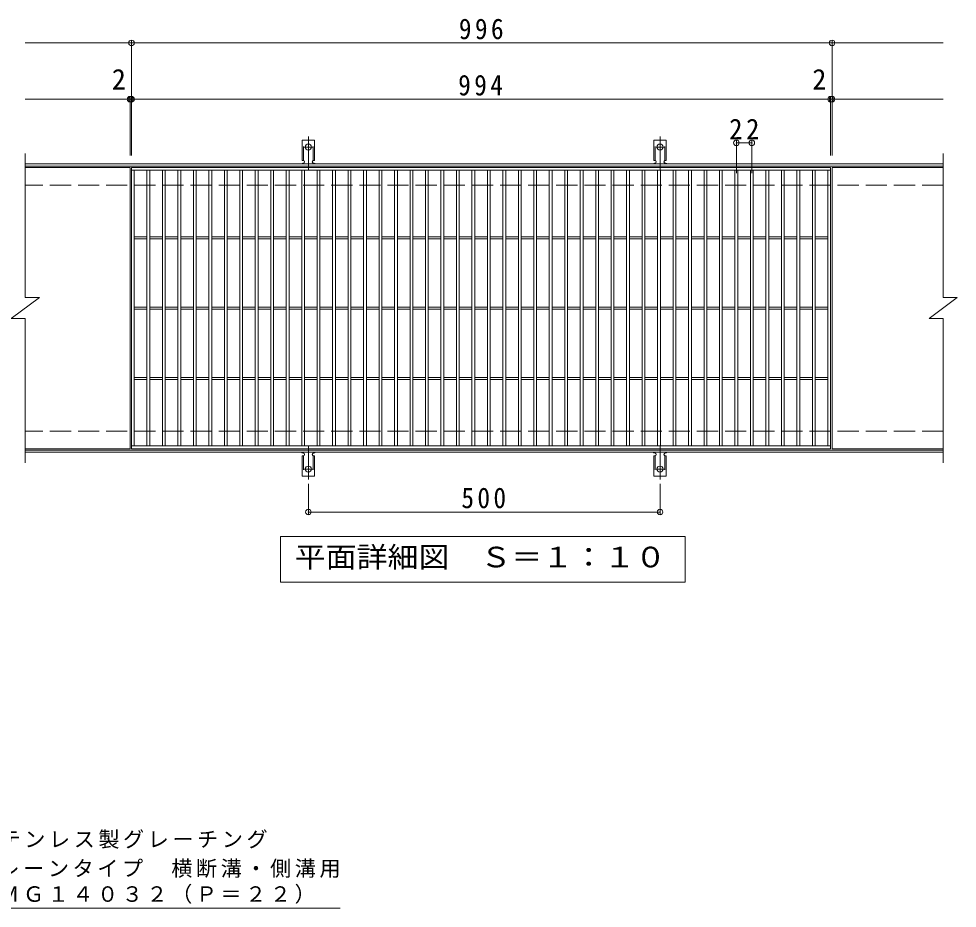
# Model space of a CAD drawing. Units: millimetres on the paper, enlarged 2 times, with parts at other scales. Extents: x -341 to 298, y -274 to 243.
# Drawn here: x -128 to 138.9, y -9.8 to 243.2 of the extents above; entities that cross this region are included whole.
import ezdxf
from ezdxf.enums import TextEntityAlignment as Align

# ---------------------------------------------------------------- set-up
doc = ezdxf.new("R2010")
doc.units = ezdxf.units.MM
doc.header["$LTSCALE"] = 2
doc.header["$PDMODE"] = 32
doc.header["$PDSIZE"] = 1.6
for name, pattern in [('CHAIN2', [12, 9, -1, 1, -1]), ('DASHED2', [3, 2, -1]), ('DASHED3', [4, 3, -1])]:
    doc.linetypes.add(name, pattern=pattern)
for name, color, linetype, lineweight in [('C-1', 2, 'Continuous', 9), ('C-2', 3, 'Continuous', 9), ('C-4', 7, 'Continuous', 9), ('C-5', 7, 'Continuous', 9), ('C-A', 3, 'Continuous', 9), ('D-5', 7, 'Continuous', 9)]:
    doc.layers.add(name, color=color, linetype=linetype, lineweight=lineweight)
doc.styles.add('ＭＳ ゴシック', font='')
doc.styles.get('ＭＳ ゴシック').set_extended_font_data('MS Gothic')

msp = doc.modelspace()

# ---------------------------------------------------------------- linework, layer by layer
at = {"layer": 'C-1'}
for p, q in [((134.886, 201.876), (-126.113, 201.876)), ((134.886, 201.276), (-126.113, 201.276)), ((134.886, 120.476), (-126.113, 120.476)), ((134.886, 119.876), (-126.113, 119.876))]:
    msp.add_line(p, q, dxfattribs=at)
at = {"layer": 'C-1', "linetype": 'DASHED3'}
for p, q in [((134.886, 195.876), (-126.113, 195.876)), ((134.886, 125.876), (-126.113, 125.876))]:
    msp.add_line(p, q, dxfattribs=at)
at = {"layer": 'C-2'}
for p, q in [((-126.113, 204.876), (-126.113, 163.876)), ((134.886, 204.876), (134.886, 163.876)), ((-96.314, 200.876), (-126.113, 200.876)), ((-96.314, 200.876), (-96.314, 120.876)), ((102.887, 200.876), (102.887, 120.876)), ((103.286, 200.876), (103.286, 120.876)), ((134.886, 200.876), (103.286, 200.876)), ((-95.914, 200.076), (102.887, 200.076)), ((-95.113, 121.676), (-95.113, 200.076)), ((-91.513, 121.676), (-91.513, 200.076)), ((-90.714, 121.676), (-90.714, 200.076)), ((-87.113, 121.676), (-87.113, 200.076)), ((-86.314, 121.676), (-86.314, 200.076)), ((-82.713, 121.676), (-82.713, 200.076)), ((-81.913, 121.676), (-81.913, 200.076)), ((-78.314, 121.676), (-78.314, 200.076)), ((-77.514, 121.676), (-77.514, 200.076)), ((-73.914, 121.676), (-73.914, 200.076)), ((-73.114, 121.676), (-73.114, 200.076)), ((-69.513, 121.676), (-69.513, 200.076)), ((-68.713, 121.676), (-68.713, 200.076)), ((-65.113, 121.676), (-65.113, 200.076)), ((-64.314, 121.676), (-64.314, 200.076)), ((-60.713, 121.676), (-60.713, 200.076)), ((-59.913, 121.676), (-59.913, 200.076)), ((-56.314, 121.676), (-56.314, 200.076)), ((-55.514, 121.676), (-55.514, 200.076)), ((-51.914, 121.676), (-51.914, 200.076)), ((-51.113, 121.676), (-51.113, 200.076)), ((-47.513, 121.676), (-47.513, 200.076)), ((-46.713, 121.676), (-46.713, 200.076)), ((-43.113, 121.676), (-43.113, 200.076)), ((-42.314, 121.676), (-42.314, 200.076)), ((-38.713, 121.676), (-38.713, 200.076)), ((-37.913, 121.676), (-37.913, 200.076)), ((-34.313, 121.676), (-34.313, 200.076)), ((-33.514, 121.676), (-33.514, 200.076)), ((-29.914, 121.676), (-29.914, 200.076)), ((-29.113, 121.676), (-29.113, 200.076)), ((-25.513, 121.676), (-25.513, 200.076)), ((-24.713, 121.676), (-24.713, 200.076)), ((-21.113, 121.676), (-21.113, 200.076)), ((-20.314, 121.676), (-20.314, 200.076)), ((-16.713, 121.676), (-16.713, 200.076)), ((-15.914, 121.676), (-15.914, 200.076)), ((-12.313, 121.676), (-12.313, 200.076)), ((-11.514, 121.676), (-11.514, 200.076)), ((-7.914, 121.676), (-7.914, 200.076)), ((-7.113, 121.676), (-7.113, 200.076)), ((-3.513, 121.676), (-3.513, 200.076)), ((-2.713, 121.676), (-2.713, 200.076)), ((0.886, 121.676), (0.886, 200.076)), ((1.686, 121.676), (1.686, 200.076)), ((5.287, 121.676), (5.287, 200.076)), ((6.086, 121.676), (6.086, 200.076)), ((9.686, 121.676), (9.686, 200.076)), ((10.486, 121.676), (10.486, 200.076)), ((14.086, 121.676), (14.086, 200.076)), ((14.887, 121.676), (14.887, 200.076)), ((18.486, 121.676), (18.486, 200.076)), ((19.286, 121.676), (19.286, 200.076)), ((22.887, 121.676), (22.887, 200.076)), ((23.686, 121.676), (23.686, 200.076)), ((27.287, 121.676), (27.287, 200.076)), ((28.086, 121.676), (28.086, 200.076)), ((31.687, 121.676), (31.687, 200.076)), ((32.486, 121.676), (32.486, 200.076)), ((36.087, 121.676), (36.087, 200.076)), ((36.887, 121.676), (36.887, 200.076)), ((40.486, 121.676), (40.486, 200.076)), ((41.287, 121.676), (41.287, 200.076)), ((44.886, 121.676), (44.886, 200.076)), ((45.686, 121.676), (45.686, 200.076)), ((49.287, 121.676), (49.287, 200.076)), ((50.086, 121.676), (50.086, 200.076)), ((53.687, 121.676), (53.687, 200.076)), ((54.486, 121.676), (54.486, 200.076)), ((58.086, 121.676), (58.086, 200.076)), ((58.886, 121.676), (58.886, 200.076)), ((62.486, 121.676), (62.486, 200.076)), ((63.286, 121.676), (63.286, 200.076)), ((66.886, 121.676), (66.886, 200.076)), ((67.686, 121.676), (67.686, 200.076)), ((71.287, 121.676), (71.287, 200.076)), ((72.086, 121.676), (72.086, 200.076)), ((75.686, 121.676), (75.686, 200.076)), ((76.486, 121.676), (76.486, 200.076)), ((80.086, 121.676), (80.086, 200.076)), ((80.887, 121.676), (80.887, 200.076)), ((84.486, 121.676), (84.486, 200.076)), ((85.287, 121.676), (85.287, 200.076)), ((88.886, 121.676), (88.886, 200.076)), ((89.686, 121.676), (89.686, 200.076)), ((93.287, 121.676), (93.287, 200.076)), ((94.086, 121.676), (94.086, 200.076)), ((97.687, 121.676), (97.687, 200.076)), ((98.486, 121.676), (98.486, 200.076)), ((102.087, 121.676), (102.087, 200.076)), ((-95.113, 181.176), (-91.513, 181.176)), ((-95.113, 180.576), (-91.513, 180.576)), ((-90.714, 181.176), (-87.113, 181.176)), ((-90.714, 180.576), (-87.113, 180.576)), ((-86.314, 181.176), (-82.713, 181.176)), ((-86.314, 180.576), (-82.713, 180.576)), ((-81.914, 181.176), (-78.314, 181.176)), ((-81.914, 180.576), (-78.314, 180.576)), ((-77.514, 181.176), (-73.914, 181.176)), ((-77.514, 180.576), (-73.914, 180.576)), ((-73.114, 181.176), (-69.513, 181.176)), ((-73.114, 180.576), (-69.513, 180.576)), ((-68.713, 181.176), (-65.113, 181.176)), ((-68.713, 180.576), (-65.113, 180.576)), ((-64.314, 181.176), (-60.713, 181.176)), ((-64.314, 180.576), (-60.713, 180.576)), ((-59.914, 181.176), (-56.314, 181.176)), ((-59.914, 180.576), (-56.314, 180.576)), ((-55.514, 181.176), (-51.914, 181.176)), ((-55.514, 180.576), (-51.914, 180.576)), ((-51.113, 181.176), (-47.513, 181.176)), ((-51.113, 180.576), (-47.513, 180.576)), ((-46.713, 181.176), (-43.113, 181.176)), ((-46.713, 180.576), (-43.113, 180.576)), ((-42.314, 181.176), (-38.713, 181.176)), ((-42.314, 180.576), (-38.713, 180.576)), ((-37.914, 181.176), (-34.313, 181.176)), ((-37.914, 180.576), (-34.313, 180.576)), ((-33.514, 181.176), (-29.914, 181.176)), ((-33.514, 180.576), (-29.914, 180.576)), ((-29.113, 181.176), (-25.513, 181.176)), ((-29.113, 180.576), (-25.513, 180.576)), ((-24.713, 181.176), (-21.113, 181.176)), ((-24.713, 180.576), (-21.113, 180.576)), ((-20.314, 181.176), (-16.713, 181.176)), ((-20.314, 180.576), (-16.713, 180.576)), ((-15.914, 181.176), (-12.313, 181.176)), ((-15.914, 180.576), (-12.313, 180.576)), ((-11.514, 181.176), (-7.914, 181.176)), ((-11.514, 180.576), (-7.914, 180.576)), ((-7.113, 181.176), (-3.513, 181.176)), ((-7.113, 180.576), (-3.513, 180.576)), ((-2.713, 181.176), (0.886, 181.176)), ((-2.713, 180.576), (0.886, 180.576)), ((1.686, 181.176), (5.287, 181.176)), ((1.686, 180.576), (5.287, 180.576)), ((6.086, 181.176), (9.686, 181.176)), ((6.086, 180.576), (9.686, 180.576)), ((10.486, 181.176), (14.086, 181.176)), ((10.486, 180.576), (14.086, 180.576)), ((14.887, 181.176), (18.486, 181.176)), ((14.887, 180.576), (18.486, 180.576)), ((19.286, 181.176), (22.887, 181.176)), ((19.286, 180.576), (22.887, 180.576)), ((23.686, 181.176), (27.287, 181.176)), ((23.686, 180.576), (27.287, 180.576)), ((28.086, 181.176), (31.687, 181.176)), ((28.086, 180.576), (31.687, 180.576)), ((32.486, 181.176), (36.087, 181.176)), ((32.486, 180.576), (36.087, 180.576)), ((36.886, 181.176), (40.486, 181.176)), ((36.886, 180.576), (40.486, 180.576)), ((41.287, 181.176), (44.886, 181.176)), ((41.287, 180.576), (44.886, 180.576)), ((45.686, 181.176), (49.287, 181.176)), ((45.686, 180.576), (49.287, 180.576)), ((50.086, 181.176), (53.687, 181.176)), ((50.086, 180.576), (53.687, 180.576)), ((54.486, 181.176), (58.086, 181.176)), ((54.486, 180.576), (58.086, 180.576)), ((58.886, 181.176), (62.486, 181.176)), ((58.886, 180.576), (62.486, 180.576)), ((63.286, 181.176), (66.886, 181.176)), ((63.286, 180.576), (66.886, 180.576)), ((67.686, 181.176), (71.287, 181.176)), ((67.686, 180.576), (71.287, 180.576)), ((72.086, 181.176), (75.686, 181.176)), ((72.086, 180.576), (75.686, 180.576)), ((76.486, 181.176), (80.086, 181.176)), ((76.486, 180.576), (80.086, 180.576)), ((80.887, 181.176), (84.486, 181.176)), ((80.887, 180.576), (84.486, 180.576)), ((85.287, 181.176), (88.886, 181.176)), ((85.287, 180.576), (88.886, 180.576)), ((89.686, 181.176), (93.287, 181.176)), ((89.686, 180.576), (93.287, 180.576)), ((94.086, 181.176), (97.687, 181.176)), ((94.086, 180.576), (97.687, 180.576)), ((98.486, 181.176), (102.086, 181.176)), ((98.486, 180.576), (102.086, 180.576)), ((-130.113, 157.876), (-122.113, 163.876)), ((-126.113, 163.876), (-122.113, 163.876)), ((130.886, 157.876), (138.887, 163.876)), ((134.886, 163.876), (138.887, 163.876)), ((-95.113, 161.176), (-91.513, 161.176)), ((-95.113, 160.576), (-91.513, 160.576)), ((-90.714, 161.176), (-87.113, 161.176)), ((-90.714, 160.576), (-87.113, 160.576)), ((-86.314, 161.176), (-82.713, 161.176)), ((-86.314, 160.576), (-82.713, 160.576)), ((-81.914, 161.176), (-78.314, 161.176)), ((-81.914, 160.576), (-78.314, 160.576)), ((-77.514, 161.176), (-73.914, 161.176)), ((-77.514, 160.576), (-73.914, 160.576)), ((-73.114, 161.176), (-69.513, 161.176)), ((-73.114, 160.576), (-69.513, 160.576)), ((-68.713, 161.176), (-65.113, 161.176)), ((-68.713, 160.576), (-65.113, 160.576)), ((-64.314, 161.176), (-60.713, 161.176)), ((-64.314, 160.576), (-60.713, 160.576)), ((-59.914, 161.176), (-56.314, 161.176)), ((-59.914, 160.576), (-56.314, 160.576)), ((-55.514, 161.176), (-51.914, 161.176)), ((-55.514, 160.576), (-51.914, 160.576)), ((-51.113, 161.176), (-47.513, 161.176)), ((-51.113, 160.576), (-47.513, 160.576)), ((-46.713, 161.176), (-43.113, 161.176)), ((-46.713, 160.576), (-43.113, 160.576)), ((-42.314, 161.176), (-38.713, 161.176)), ((-42.314, 160.576), (-38.713, 160.576)), ((-37.914, 161.176), (-34.313, 161.176)), ((-37.914, 160.576), (-34.313, 160.576)), ((-33.514, 161.176), (-29.914, 161.176)), ((-33.514, 160.576), (-29.914, 160.576)), ((-29.113, 161.176), (-25.513, 161.176)), ((-29.113, 160.576), (-25.513, 160.576)), ((-24.713, 161.176), (-21.113, 161.176)), ((-24.713, 160.576), (-21.113, 160.576)), ((-20.314, 161.176), (-16.713, 161.176)), ((-20.314, 160.576), (-16.713, 160.576)), ((-15.914, 161.176), (-12.313, 161.176)), ((-15.914, 160.576), (-12.313, 160.576)), ((-11.514, 161.176), (-7.914, 161.176)), ((-11.514, 160.576), (-7.914, 160.576)), ((-7.113, 161.176), (-3.513, 161.176)), ((-7.113, 160.576), (-3.513, 160.576)), ((-2.713, 161.176), (0.886, 161.176)), ((-2.713, 160.576), (0.886, 160.576)), ((1.686, 161.176), (5.287, 161.176)), ((1.686, 160.576), (5.287, 160.576)), ((6.086, 161.176), (9.686, 161.176)), ((6.086, 160.576), (9.686, 160.576)), ((10.486, 161.176), (14.086, 161.176)), ((10.486, 160.576), (14.086, 160.576)), ((14.887, 161.176), (18.486, 161.176)), ((14.887, 160.576), (18.486, 160.576)), ((19.286, 161.176), (22.887, 161.176)), ((19.286, 160.576), (22.887, 160.576)), ((23.686, 161.176), (27.287, 161.176)), ((23.686, 160.576), (27.287, 160.576)), ((28.086, 161.176), (31.687, 161.176)), ((28.086, 160.576), (31.687, 160.576)), ((32.486, 161.176), (36.087, 161.176)), ((32.486, 160.576), (36.087, 160.576)), ((36.886, 161.176), (40.486, 161.176)), ((36.886, 160.576), (40.486, 160.576)), ((41.287, 161.176), (44.886, 161.176)), ((41.287, 160.576), (44.886, 160.576)), ((45.686, 161.176), (49.287, 161.176)), ((45.686, 160.576), (49.287, 160.576)), ((50.086, 161.176), (53.687, 161.176)), ((50.086, 160.576), (53.687, 160.576)), ((54.486, 161.176), (58.086, 161.176)), ((54.486, 160.576), (58.086, 160.576)), ((58.886, 161.176), (62.486, 161.176)), ((58.886, 160.576), (62.486, 160.576)), ((63.286, 161.176), (66.886, 161.176)), ((63.286, 160.576), (66.886, 160.576)), ((67.686, 161.176), (71.287, 161.176)), ((67.686, 160.576), (71.287, 160.576)), ((72.086, 161.176), (75.686, 161.176)), ((72.086, 160.576), (75.686, 160.576)), ((76.486, 161.176), (80.086, 161.176)), ((76.486, 160.576), (80.086, 160.576)), ((80.887, 161.176), (84.486, 161.176)), ((80.887, 160.576), (84.486, 160.576)), ((85.287, 161.176), (88.886, 161.176)), ((85.287, 160.576), (88.886, 160.576)), ((89.686, 161.176), (93.287, 161.176)), ((89.686, 160.576), (93.287, 160.576)), ((94.086, 161.176), (97.687, 161.176)), ((94.086, 160.576), (97.687, 160.576)), ((98.486, 161.176), (102.086, 161.176)), ((98.486, 160.576), (102.086, 160.576)), ((-130.113, 157.876), (-126.113, 157.876)), ((-126.113, 157.876), (-126.113, 116.876)), ((130.886, 157.876), (134.886, 157.876)), ((134.886, 157.876), (134.886, 116.876)), ((-95.113, 141.176), (-91.513, 141.176)), ((-95.113, 140.576), (-91.513, 140.576)), ((-90.714, 141.176), (-87.113, 141.176)), ((-90.714, 140.576), (-87.113, 140.576)), ((-86.314, 141.176), (-82.713, 141.176)), ((-86.314, 140.576), (-82.713, 140.576)), ((-81.914, 141.176), (-78.314, 141.176)), ((-81.914, 140.576), (-78.314, 140.576)), ((-77.514, 141.176), (-73.914, 141.176)), ((-77.514, 140.576), (-73.914, 140.576)), ((-73.114, 141.176), (-69.513, 141.176)), ((-73.114, 140.576), (-69.513, 140.576)), ((-68.713, 141.176), (-65.113, 141.176)), ((-68.713, 140.576), (-65.113, 140.576)), ((-64.314, 141.176), (-60.713, 141.176)), ((-64.314, 140.576), (-60.713, 140.576)), ((-59.914, 141.176), (-56.314, 141.176)), ((-59.914, 140.576), (-56.314, 140.576)), ((-55.514, 141.176), (-51.914, 141.176)), ((-55.514, 140.576), (-51.914, 140.576)), ((-51.113, 141.176), (-47.513, 141.176)), ((-51.113, 140.576), (-47.513, 140.576)), ((-46.713, 141.176), (-43.113, 141.176)), ((-46.713, 140.576), (-43.113, 140.576)), ((-42.314, 141.176), (-38.713, 141.176)), ((-42.314, 140.576), (-38.713, 140.576)), ((-37.914, 141.176), (-34.313, 141.176)), ((-37.914, 140.576), (-34.313, 140.576)), ((-33.514, 141.176), (-29.914, 141.176)), ((-33.514, 140.576), (-29.914, 140.576)), ((-29.113, 141.176), (-25.513, 141.176)), ((-29.113, 140.576), (-25.513, 140.576)), ((-24.713, 141.176), (-21.113, 141.176)), ((-24.713, 140.576), (-21.113, 140.576)), ((-20.314, 141.176), (-16.713, 141.176)), ((-20.314, 140.576), (-16.713, 140.576)), ((-15.914, 141.176), (-12.313, 141.176)), ((-15.914, 140.576), (-12.313, 140.576)), ((-11.514, 141.176), (-7.914, 141.176)), ((-11.514, 140.576), (-7.914, 140.576)), ((-7.113, 141.176), (-3.513, 141.176)), ((-7.113, 140.576), (-3.513, 140.576)), ((-2.713, 141.176), (0.886, 141.176)), ((-2.713, 140.576), (0.886, 140.576)), ((1.686, 141.176), (5.287, 141.176)), ((1.686, 140.576), (5.287, 140.576)), ((6.086, 141.176), (9.686, 141.176)), ((6.086, 140.576), (9.686, 140.576)), ((10.486, 141.176), (14.086, 141.176)), ((10.486, 140.576), (14.086, 140.576)), ((14.887, 141.176), (18.486, 141.176)), ((14.887, 140.576), (18.486, 140.576)), ((19.286, 141.176), (22.887, 141.176)), ((19.286, 140.576), (22.887, 140.576)), ((23.686, 141.176), (27.287, 141.176)), ((23.686, 140.576), (27.287, 140.576)), ((28.086, 141.176), (31.687, 141.176)), ((28.086, 140.576), (31.687, 140.576)), ((32.486, 141.176), (36.087, 141.176)), ((32.486, 140.576), (36.087, 140.576)), ((36.886, 141.176), (40.486, 141.176)), ((36.886, 140.576), (40.486, 140.576)), ((41.287, 141.176), (44.886, 141.176)), ((41.287, 140.576), (44.886, 140.576)), ((45.686, 141.176), (49.287, 141.176)), ((45.686, 140.576), (49.287, 140.576)), ((50.086, 141.176), (53.687, 141.176)), ((50.086, 140.576), (53.687, 140.576)), ((54.486, 141.176), (58.086, 141.176)), ((54.486, 140.576), (58.086, 140.576)), ((58.886, 141.176), (62.486, 141.176)), ((58.886, 140.576), (62.486, 140.576)), ((63.286, 141.176), (66.886, 141.176)), ((63.286, 140.576), (66.886, 140.576)), ((67.686, 141.176), (71.287, 141.176)), ((67.686, 140.576), (71.287, 140.576)), ((72.086, 141.176), (75.686, 141.176)), ((72.086, 140.576), (75.686, 140.576)), ((76.486, 141.176), (80.086, 141.176)), ((76.486, 140.576), (80.086, 140.576)), ((80.887, 141.176), (84.486, 141.176)), ((80.887, 140.576), (84.486, 140.576)), ((85.287, 141.176), (88.886, 141.176)), ((85.287, 140.576), (88.886, 140.576)), ((89.686, 141.176), (93.287, 141.176)), ((89.686, 140.576), (93.287, 140.576)), ((94.086, 141.176), (97.687, 141.176)), ((94.086, 140.576), (97.687, 140.576)), ((98.486, 141.176), (102.086, 141.176)), ((98.486, 140.576), (102.086, 140.576)), ((-96.314, 120.876), (-126.113, 120.876)), ((102.887, 121.676), (-95.914, 121.676)), ((102.887, 120.876), (-95.913, 120.876)), ((134.886, 120.876), (103.286, 120.876))]:
    msp.add_line(p, q, dxfattribs=at)
msp.add_lwpolyline([(-95.913, 120.876), (-95.913, 200.876), (102.887, 200.876)], dxfattribs=at)
at = {"layer": 'C-4'}
for p, q in [((-126.113, 236.276), (134.886, 236.276)), ((-95.913, 204.276), (-95.913, 236.876)), ((103.286, 204.276), (103.286, 236.876)), ((-126.113, 220.276), (134.886, 220.276)), ((-96.314, 204.276), (-96.314, 220.876)), ((102.887, 204.276), (102.887, 220.876)), ((76.087, 199.276), (76.087, 208.476)), ((80.487, 199.276), (80.487, 208.476)), ((76.087, 207.876), (80.487, 207.876)), ((-45.614, 110.932), (-45.614, 102.276)), ((54.386, 110.932), (54.386, 102.276)), ((-45.614, 102.876), (54.386, 102.876))]:
    msp.add_line(p, q, dxfattribs=at)
for p in [(-95.913, 236.276), (103.286, 236.276), (-96.314, 220.276), (-95.913, 220.276), (102.887, 220.276), (103.286, 220.276), (76.087, 207.876), (80.487, 207.876), (-45.614, 102.876), (54.386, 102.876)]:
    msp.add_point(p, dxfattribs=at)
at = {"layer": 'C-5'}
msp.add_lwpolyline([(-53.514, 82.876), (-53.514, 95.876), (61.486, 95.876), (61.486, 82.876)], close=True, dxfattribs=at)
at = {"layer": 'C-A'}
for p, q in [((-47.364, 202.876), (-47.364, 208.676)), ((-43.864, 208.676), (-47.364, 208.676)), ((-43.864, 202.876), (-43.864, 208.676)), ((52.636, 202.876), (52.636, 208.676)), ((56.136, 208.676), (52.636, 208.676)), ((56.136, 202.876), (56.136, 208.676)), ((-47.364, 202.876), (-47.114, 202.876)), ((-43.864, 202.876), (-44.114, 202.876)), ((52.636, 202.876), (52.886, 202.876)), ((56.136, 202.876), (55.886, 202.876)), ((-47.214, 202.076), (-47.114, 202.076)), ((-44.114, 202.076), (-44.012, 202.076)), ((52.786, 202.076), (52.886, 202.076)), ((55.886, 202.076), (55.988, 202.076)), ((-47.364, 118.876), (-47.114, 118.876)), ((-47.364, 118.876), (-47.364, 113.076)), ((-47.214, 119.676), (-47.114, 119.676)), ((-44.114, 119.676), (-44.012, 119.676)), ((-43.864, 118.876), (-44.114, 118.876)), ((-43.864, 118.876), (-43.864, 113.076)), ((52.636, 118.876), (52.886, 118.876)), ((52.636, 118.876), (52.636, 113.076)), ((52.786, 119.676), (52.886, 119.676)), ((55.886, 119.676), (55.988, 119.676)), ((56.136, 118.876), (55.886, 118.876)), ((56.136, 118.876), (56.136, 113.076)), ((-43.864, 113.076), (-47.364, 113.076)), ((56.136, 113.076), (52.636, 113.076))]:
    msp.add_line(p, q, dxfattribs=at)
at = {"layer": 'C-A', "linetype": 'DASHED2'}
for p, q in [((-46.964, 202.847), (-46.964, 208.676)), ((-44.264, 202.847), (-44.264, 208.676)), ((53.036, 202.847), (53.036, 208.676)), ((55.736, 202.847), (55.736, 208.676)), ((-46.964, 118.905), (-46.964, 113.076)), ((-44.264, 118.905), (-44.264, 113.076)), ((53.036, 118.905), (53.036, 113.076)), ((55.736, 118.905), (55.736, 113.076))]:
    msp.add_line(p, q, dxfattribs=at)
at = {"layer": 'C-A', "color": 7, "linetype": 'CHAIN2'}
for p, q in [((-45.614, 200.182), (-45.614, 209.662)), ((54.386, 200.182), (54.386, 209.662)), ((-46.769, 206.676), (-44.458, 206.676)), ((53.231, 206.676), (55.542, 206.676)), ((-45.614, 121.57), (-45.614, 112.089)), ((54.386, 121.57), (54.386, 112.089)), ((-46.769, 115.076), (-44.458, 115.076)), ((53.231, 115.076), (55.542, 115.076))]:
    msp.add_line(p, q, dxfattribs=at)
at = {"layer": 'C-A'}
for centre in [(-45.614, 206.676), (54.386, 206.676), (-45.614, 115.076), (54.386, 115.076)]:
    msp.add_circle(centre, 0.85, dxfattribs=at)
for centre, start, end in [((-47.114, 202.476), 270, 90), ((-44.114, 202.476), 90, 269.8667), ((52.886, 202.476), 270, 90), ((55.886, 202.476), 90, 269.8667), ((-47.214, 201.676), 90.27596, 150.00047), ((-44.014, 201.676), 29.99927, 89.75836), ((52.786, 201.676), 90.27596, 150.00047), ((55.986, 201.676), 29.99927, 89.75836), ((-47.214, 120.076), 209.99951, 269.72403), ((-47.114, 119.276), 270, 90), ((-44.114, 119.276), 90.13329, 270), ((-44.014, 120.076), 270.24162, 330.00072), ((52.786, 120.076), 209.99951, 269.72403), ((52.886, 119.276), 270, 90), ((55.886, 119.276), 90.13329, 270), ((55.986, 120.076), 270.24162, 330.00072)]:
    msp.add_arc(centre, 0.4, start, end, dxfattribs=at)
at = {"layer": 'D-5'}
msp.add_line((-141.099, -9.821), (-36.625, -9.821), dxfattribs=at)

# ---------------------------------------------------------------- texts
at = {"layer": 'C-4', "color": 2, "style": 'ＭＳ ゴシック'}
for p in [(-101.506, 221.276), (97.694, 221.276)]:
    msp.add_text('2', height=5.865, dxfattribs=at).set_placement(p, align=Align.BOTTOM_LEFT)
at = {"layer": 'C-4', "color": 2, "char_height": 5.865, "attachment_point": 7, "style": 'ＭＳ ゴシック'}
for s, insert in [('\\T1.27;\\W0.9;996', (-2.813, 237.276)), ('\\T1.27;\\W0.9;994', (-3.013, 221.276)), ('\\T1.27;\\W0.95;22', (74.037, 208.876)), ('\\T1.27;\\W0.9;500', (-2.114, 103.876))]:
    msp.add_mtext(s, dxfattribs=dict(at, insert=insert))
at = {"layer": 'C-5', "color": 2, "style": 'ＭＳ ゴシック', "width": 1.1}
msp.add_text('平面詳細図\u3000Ｓ＝１：１０', height=5.865, dxfattribs=at).set_placement((-49.514, 85.376), align=Align.BOTTOM_LEFT)
at = {"layer": 'D-5', "char_height": 4.399, "attachment_point": 7, "style": 'ＭＳ ゴシック'}
for s, insert in [('\\T1.17;ステンレス製グレーチング', (-140.437, 7.113)), ('\\T1.17;プレーンタイプ\u3000横断溝・側溝用', (-140.747, -1.219)), ('\\T1.17;ＳＭＧ１４０３２（Ｐ＝２２）', (-140.791, -8.563))]:
    msp.add_mtext(s, dxfattribs=dict(at, insert=insert))

doc.saveas('drawing.dxf')
